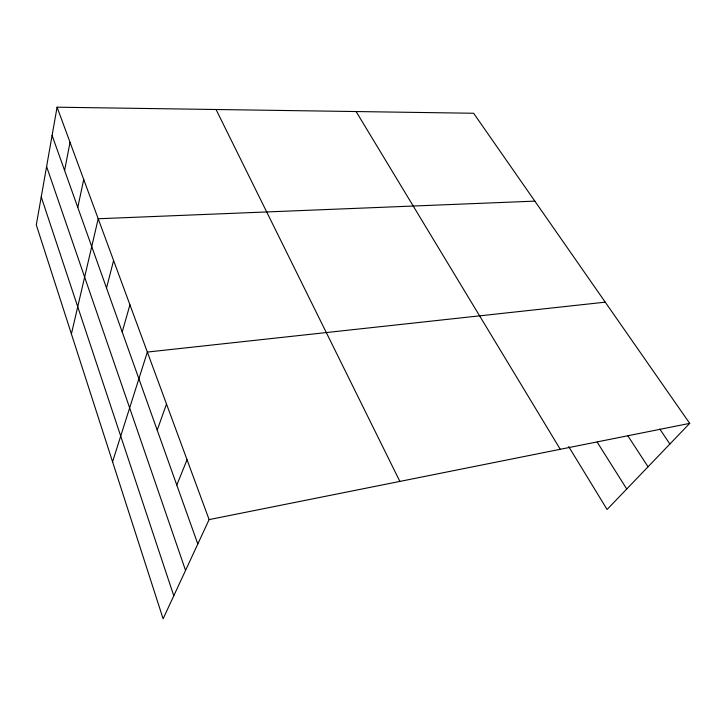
<?xml version="1.0" encoding="UTF-8"?>
<svg xmlns="http://www.w3.org/2000/svg" width="726" height="726" viewBox="0 0 726 726"><rect width="100%" height="100%" fill="white"/><g stroke="black" fill="none" stroke-linecap="round" stroke-linejoin="round"><path stroke-width="1.09" d="M57.082 107.194L36.3 224.888L163.114 618.806L209.115 519.607L57.082 107.194L473.624 113.256L689.7 423.376L607.09 509.48L568.685 446.59M64.596 170.456L70.032 142.305M77.782 207.445L83.717 179.431M71.402 333.942L98.21 218.753L534.853 201.129M106.522 288.013L113.592 260.48M122.204 332L129.936 304.829M112.566 461.79L147.351 352.065L605.239 302.161M157.206 430.137L166.508 404.046M176.799 485.077L187.045 459.758M209.115 519.607L689.7 423.376M659.771 429.03L669.889 444.022M627.672 435.536L648.055 466.782M597.189 442.134L626.729 489.006M356.103 111.541L560.263 449.294M216.058 109.508L399.872 481.411M52.1 135.426L197.808 543.983M46.6 166.544L185.547 570.418M41.237 196.918L173.777 595.801"/></g></svg>
